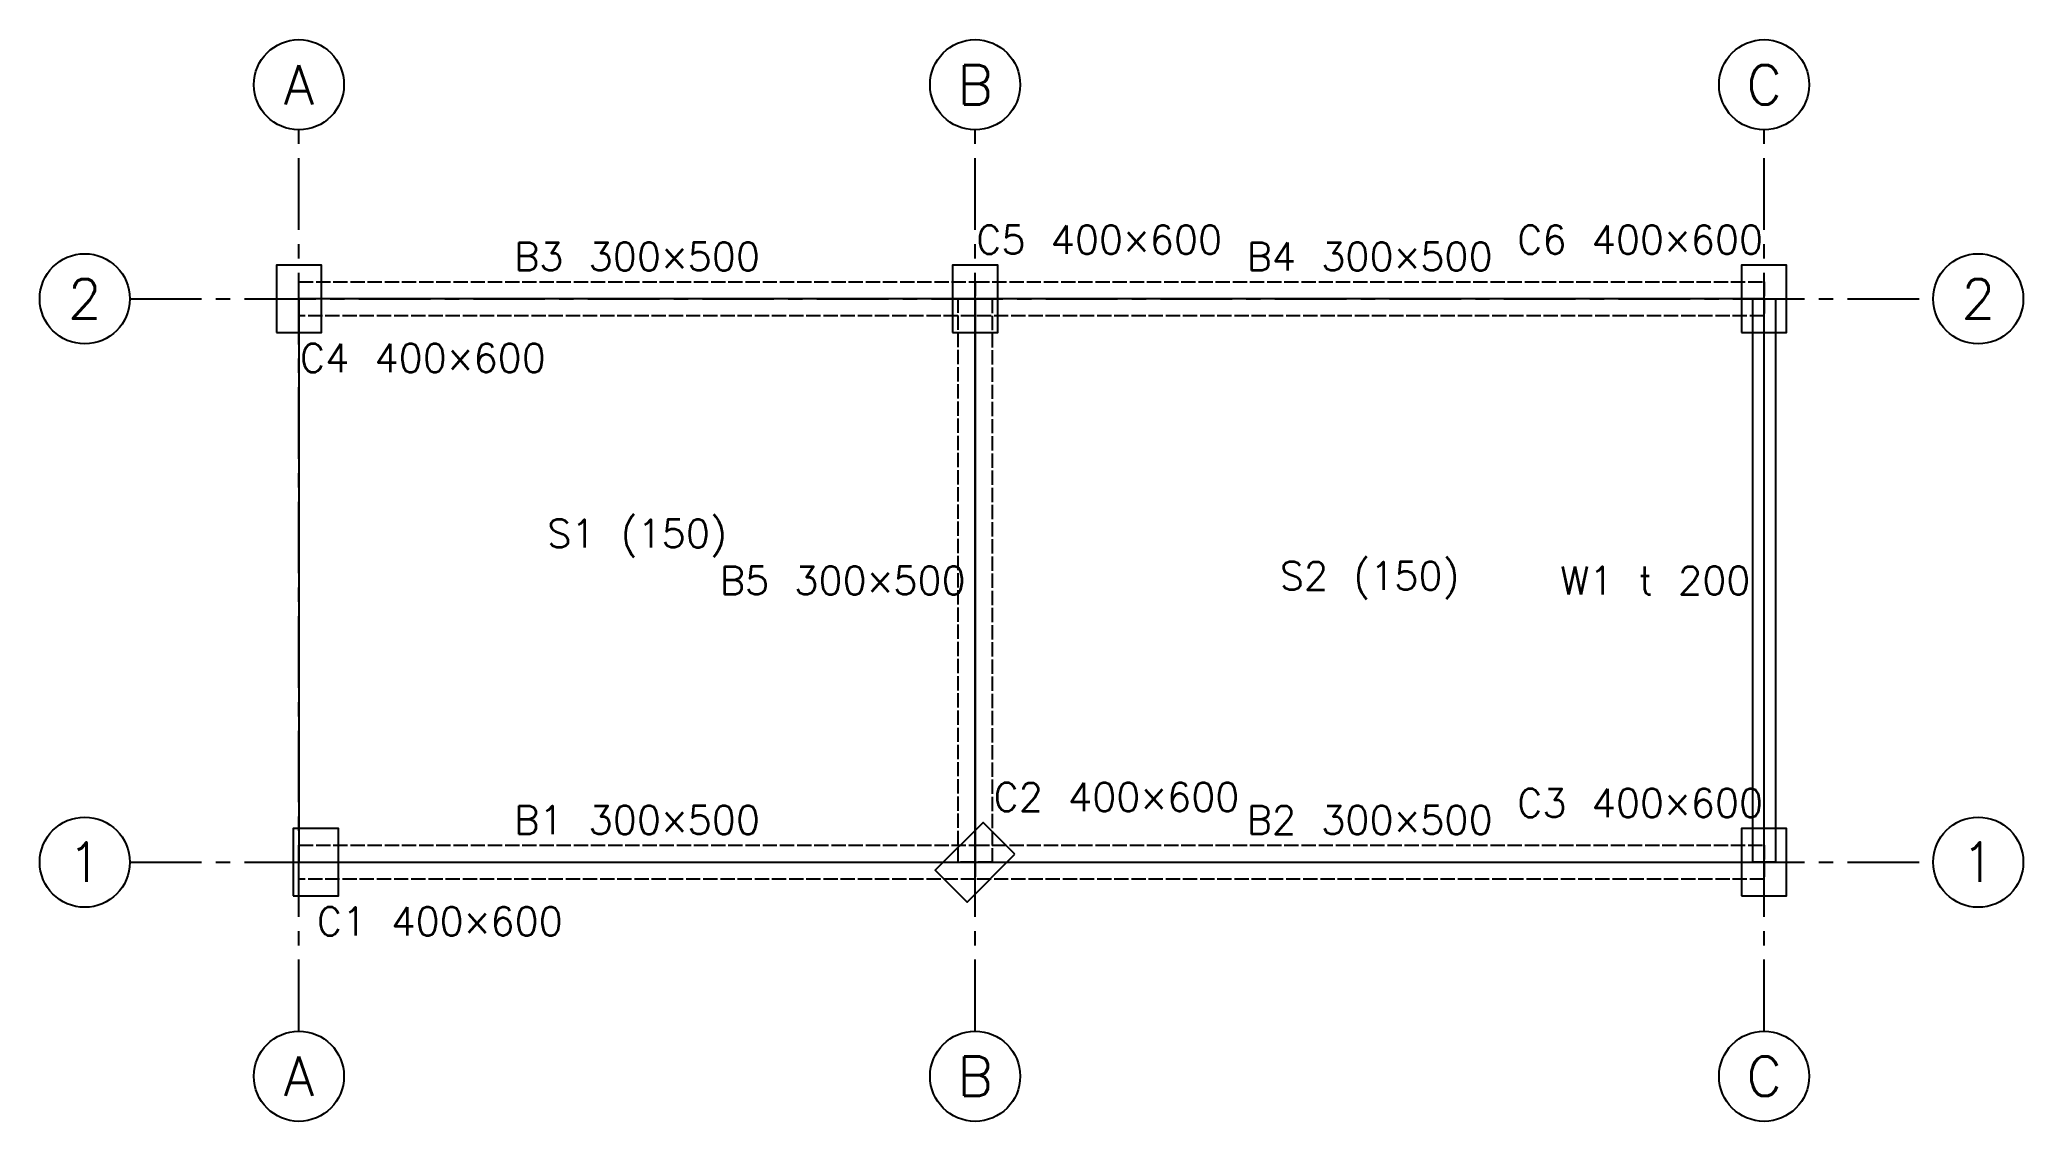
# Model space of a CAD drawing. Header units: millimetres. Extents: x -2300 to 15300, y -2300 to 7300.
import ezdxf

# ---------------------------------------------------------------- set-up
doc = ezdxf.new("R2010")
doc.units = ezdxf.units.MM
doc.linetypes.add('CENTER', pattern=[5.08, 3.175, -0.635, 0.635, -0.635])
doc.linetypes.add('DASHED', pattern=[1.524, 1.27, -0.254])
for name, color, linetype in [('S-ANNO-IDEN', 7, 'Continuous'), ('S-BEAM', 3, 'DASHED'), ('S-COLS', 4, 'Continuous'), ('S-GRID', 8, 'CENTER'), ('S-GRID-IDEN', 7, 'Continuous'), ('S-SLAB', 6, 'Continuous'), ('S-WALL', 5, 'Continuous')]:
    doc.layers.add(name, color=color, linetype=linetype)
doc.styles.get("Standard").update_dxf_attribs({"font": 'txt', "bigfont": '0'})

msp = doc.modelspace()

# ---------------------------------------------------------------- linework, layer by layer
at = {"layer": 'S-BEAM', "ltscale": 100}
for points in [[(0, 5150), (6000, 5150), (6000, 4850), (0, 4850)], [(6000, 5150), (13000, 5150), (13000, 4850), (6000, 4850)], [(5850, 0), (5850, 5000), (6150, 5000), (6150, 0)], [(0, 150), (6000, 150), (6000, -150), (0, -150)], [(6000, 150), (13000, 150), (13000, -150), (6000, -150)]]:
    msp.add_lwpolyline(points, close=True, dxfattribs=at)
at = {"layer": 'S-COLS'}
for points in [[(-200, 4700), (200, 4700), (200, 5300), (-200, 5300)], [(5800, 4700), (6200, 4700), (6200, 5300), (5800, 5300)], [(12800, 4700), (13200, 4700), (13200, 5300), (12800, 5300)], [(6353.553391, 70.710678), (6070.710678, 353.553391), (5646.446609, -70.710678), (5929.289322, -353.553391)], [(-50, -300), (350, -300), (350, 300), (-50, 300)], [(12800, -300), (13200, -300), (13200, 300), (12800, 300)]]:
    msp.add_lwpolyline(points, close=True, dxfattribs=at)
at = {"layer": 'S-GRID', "ltscale": 200}
for p, q in [((0, -1500), (0, 6500)), ((6000, -1500), (6000, 6500)), ((13000, -1500), (13000, 6500)), ((-1500, 5000), (14500, 5000)), ((-1500, 0), (14500, 0))]:
    msp.add_line(p, q, dxfattribs=at)
at = {"layer": 'S-GRID-IDEN'}
for centre in [(0, 6900), (6000, 6900), (13000, 6900), (-1900, 5000), (14900, 5000), (-1900, 0), (14900, 0), (0, -1900), (6000, -1900), (13000, -1900)]:
    msp.add_circle(centre, 400, dxfattribs=at)
at = {"layer": 'S-SLAB'}
for points in [[(0, 0), (6000, 0), (6000, 5000), (0, 5000)], [(6000, 0), (13000, 0), (13000, 5000), (6000, 5000)]]:
    msp.add_lwpolyline(points, close=True, dxfattribs=at)
at = {"layer": 'S-WALL'}
msp.add_lwpolyline([(12900, 0), (12900, 5000), (13100, 5000), (13100, 0)], close=True, dxfattribs=at)

# ---------------------------------------------------------------- texts
at = {"layer": 'S-ANNO-IDEN', "char_height": 250, "attachment_point": 5}
for s, insert in [('C5 400×600', (7100, 5525)), ('C6 400×600', (11900, 5525)), ('B3 300×500', (3000, 5375)), ('B4 300×500', (9500, 5375)), ('C4 400×600', (1100, 4475)), ('S1 (150)', (3000, 2875)), ('S2 (150)', (9500, 2500)), ('B5 300×500', (4825, 2500)), ('W1 t 200', (12035, 2500)), ('C2 400×600', (7253.553391, 578.553391)), ('C3 400×600', (11900, 525)), ('B1 300×500', (3000, 375)), ('B2 300×500', (9500, 375)), ('C1 400×600', (1250, -525))]:
    msp.add_mtext(s, dxfattribs=dict(at, insert=insert))
at = {"layer": 'S-GRID-IDEN', "char_height": 350, "attachment_point": 5}
for s, insert in [('A', (0, 6900)), ('B', (6000, 6900)), ('C', (13000, 6900)), ('2', (-1900, 5000)), ('2', (14900, 5000)), ('1', (-1900, 0)), ('1', (14900, 0)), ('A', (0, -1900)), ('B', (6000, -1900)), ('C', (13000, -1900))]:
    msp.add_mtext(s, dxfattribs=dict(at, insert=insert))

doc.saveas('drawing.dxf')
